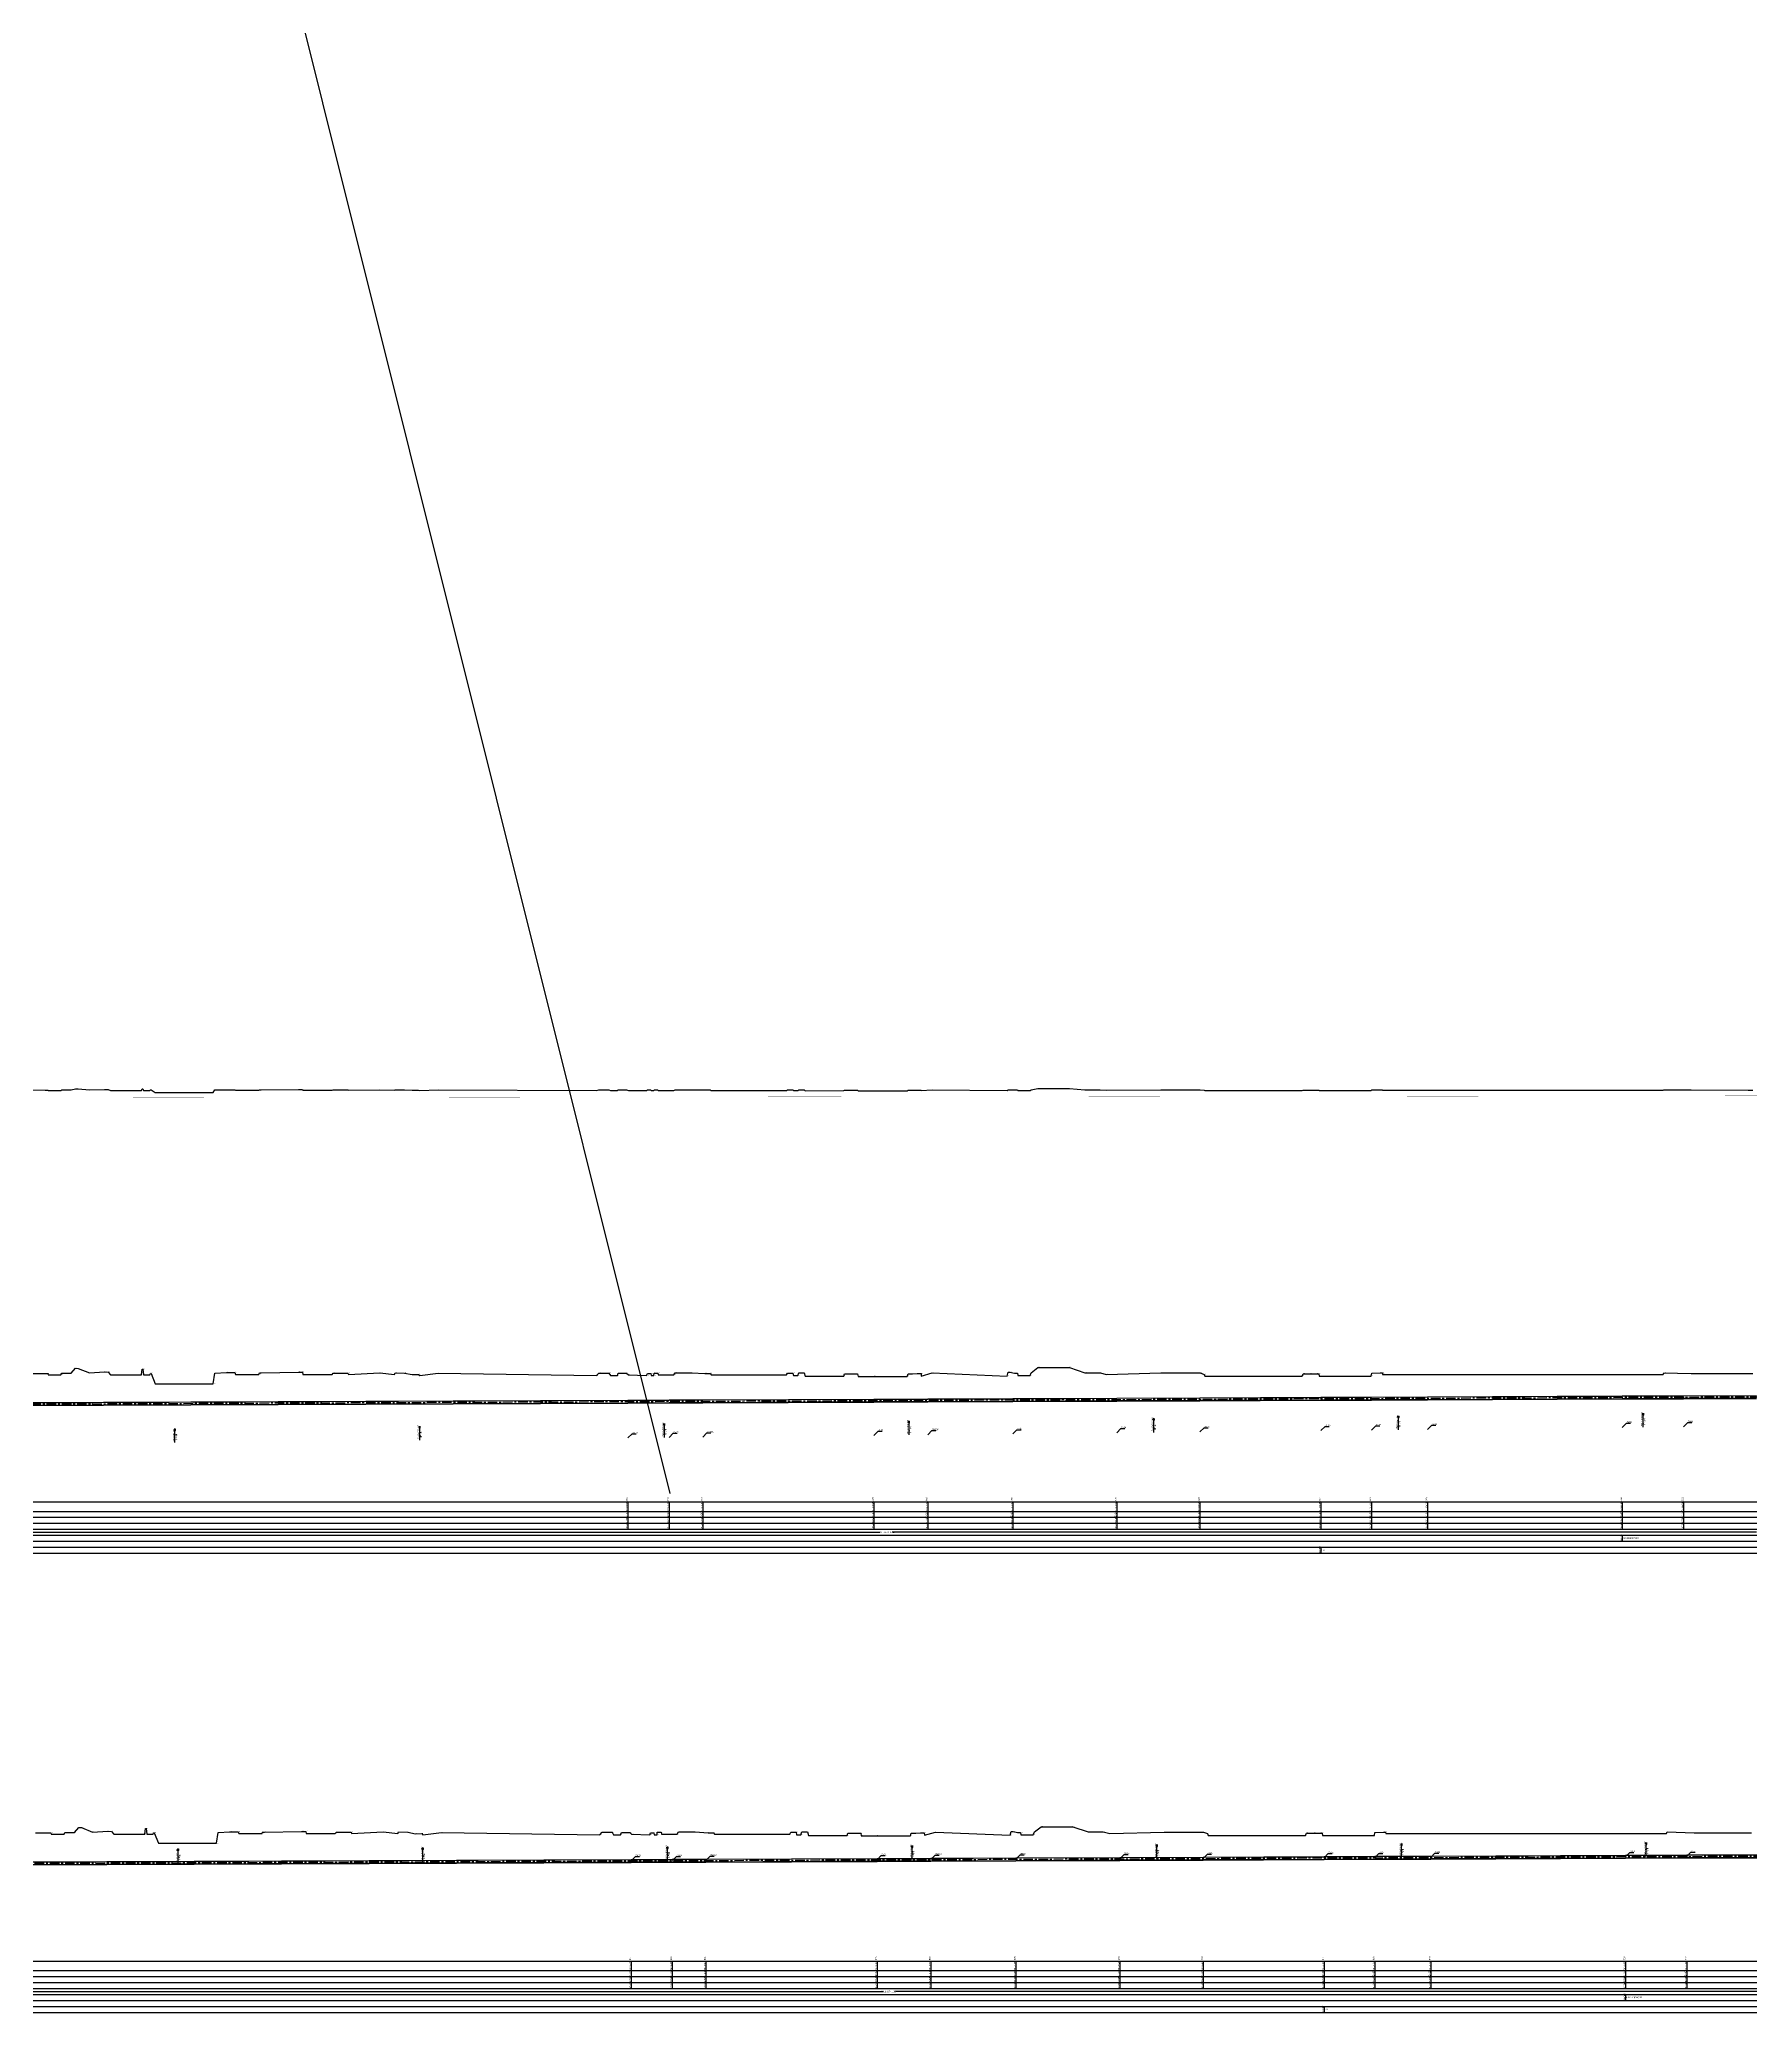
# Model space of a CAD drawing. Header units: millimetres. Extents: x 512630 to 554922, y 2378840 to 2394411.
# Drawn here: x 522037 to 527752, y 2381230 to 2387820 of the extents above; entities that cross this region are included whole.
import ezdxf
from ezdxf.enums import TextEntityAlignment as Align

# ---------------------------------------------------------------- set-up
doc = ezdxf.new("R2010")
doc.units = ezdxf.units.MM
doc.linetypes.add('CENTER', pattern=[50.8, 31.75, -6.35, 6.35, -6.35])
for name, color, linetype in [('pipe', 3, 'Continuous'), ('pipe_cen', 1, 'CENTER'), ('tab', 9, 'Continuous'), ('地形剖面', 4, 'Continuous'), ('地形剖面-交水点已修改', 6, 'Continuous'), ('水工平面管线标注', 3, 'Continuous'), ('纵面管线标注', 3, 'Continuous'), ('附属设施', 2, 'Continuous')]:
    doc.layers.add(name, color=color, linetype=linetype)
doc.styles.get("Standard").update_dxf_attribs({"font": 'arial.ttf'})

# ---------------------------------------------------------------- blocks, each defined once
blk = doc.blocks.new('qin排气阀va')
at = {"layer": '附属设施'}
for points in [[(-1.5, 22.8), (1.5, 22.8)], [(-1, 21), (-1, 22.8)], [(0, 22.8), (0, 23.55)], [(0, 0), (0, 20)], [(1, 21), (1, 22.8)]]:
    blk.add_lwpolyline(points, dxfattribs=at)
blk.add_arc((0, 21), 1, 180, 0, dxfattribs=at)
blk.add_attdef('ZH', text='', height=2.5, rotation=90, dxfattribs=at).set_placement((0, 2), align=Align.BOTTOM_LEFT)
blk.add_attdef('名称', text='', height=2.5, rotation=90, dxfattribs=at).set_placement((1, 4), align=Align.TOP_LEFT)

msp = doc.modelspace()

# ---------------------------------------------------------------- linework, layer by layer
at = {"layer": 'pipe'}
for points in [[(519829.6, 2383346.4), (520038.5, 2383346.4), (520070.5, 2383343.2), (521614.9, 2383343.2), (521911.7, 2383343.2), (521919.7, 2383343.2), (521951.8, 2383281.8), (521959.7, 2383266.8), (524002.6, 2383275.3), (524139.8, 2383275.9), (524252.3, 2383276.4), (524823.8, 2383278.8), (525003.6, 2383279.5), (525287.8, 2383280.7), (525634.9, 2383282.2), (525912.9, 2383283.3), (526316.6, 2383285), (526485.6, 2383285.7), (526672.8, 2383286.5), (527323.5, 2383289.2)], [(519829.6, 2383345.8), (520038.5, 2383345.8), (520070.5, 2383342.6), (521614.9, 2383342.6), (521911.7, 2383342.6), (521919.7, 2383342.6), (521951.8, 2383281.2), (521959.7, 2383266.2), (524002.6, 2383274.7), (524139.8, 2383275.3), (524252.3, 2383275.8), (524823.8, 2383278.2), (525003.6, 2383278.9), (525287.8, 2383280.1), (525634.9, 2383281.6), (525912.9, 2383282.7), (526316.6, 2383284.4), (526485.6, 2383285.1), (526672.8, 2383285.9), (527323.5, 2383288.6)], [(519829.6, 2383337.8), (520038.5, 2383337.8), (520070.5, 2383334.6), (521614.9, 2383334.6), (521911.7, 2383334.6), (521919.7, 2383334.6), (521951.8, 2383273.2), (521959.7, 2383258.2), (524002.6, 2383266.7), (524139.8, 2383267.3), (524252.3, 2383267.8), (524823.8, 2383270.2), (525003.6, 2383270.9), (525287.8, 2383272.1), (525634.9, 2383273.6), (525912.9, 2383274.7), (526316.6, 2383276.4), (526485.6, 2383277.1), (526672.8, 2383277.9), (527323.5, 2383280.6)], [(519829.6, 2383337.2), (520038.5, 2383337.2), (520070.5, 2383334), (521614.9, 2383334), (521911.7, 2383334), (521919.7, 2383334), (521951.8, 2383272.6), (521959.7, 2383257.6), (524002.6, 2383266.1), (524139.8, 2383266.7), (524252.3, 2383267.2), (524823.8, 2383269.6), (525003.6, 2383270.3), (525287.8, 2383271.5), (525634.9, 2383273), (525912.9, 2383274.1), (526316.6, 2383275.8), (526485.6, 2383276.5), (526672.8, 2383277.3), (527323.5, 2383280)], [(519829.6, 2383336.4), (520038.5, 2383336.4), (520070.5, 2383333.2), (521614.9, 2383333.2), (521911.7, 2383333.2), (521919.7, 2383333.2), (521951.8, 2383271.8), (521959.7, 2383256.8), (524002.6, 2383265.3), (524139.8, 2383265.9), (524252.3, 2383266.4), (524823.8, 2383268.8), (525003.6, 2383269.5), (525287.8, 2383270.7), (525634.9, 2383272.2), (525912.9, 2383273.3), (526316.6, 2383275), (526485.6, 2383275.7), (526672.8, 2383276.5), (527323.5, 2383279.2)], [(527323.5, 2383289.2), (527527.9, 2383290.1), (527771.1, 2383291.1)], [(527323.5, 2383288.6), (527527.9, 2383289.5), (527771.1, 2383290.5)], [(527323.5, 2383280.6), (527527.9, 2383281.5), (527771.1, 2383282.5)], [(527323.5, 2383280), (527527.9, 2383280.9), (527771.1, 2383281.9)], [(527323.5, 2383279.2), (527527.9, 2383280.1), (527771.1, 2383281.1)], [(519840.3, 2381812.2), (520049.2, 2381812.2), (520081.2, 2381809), (521625.7, 2381809), (521922.4, 2381809), (521930.4, 2381809), (521962.6, 2381747.6), (521970.4, 2381732.6), (524013.3, 2381741.1), (524150.6, 2381741.7), (524263, 2381742.2), (524834.5, 2381744.6), (525014.3, 2381745.3), (525298.5, 2381746.5), (525645.6, 2381748), (525923.6, 2381749.1), (526327.3, 2381750.8), (526496.4, 2381751.5), (526683.5, 2381752.3), (527334.2, 2381755.1)], [(519840.3, 2381811.6), (520049.2, 2381811.6), (520081.2, 2381808.4), (521625.7, 2381808.4), (521922.4, 2381808.4), (521930.4, 2381808.4), (521962.6, 2381747), (521970.4, 2381732), (524013.3, 2381740.5), (524150.6, 2381741.1), (524263, 2381741.6), (524834.5, 2381744), (525014.3, 2381744.7), (525298.5, 2381745.9), (525645.6, 2381747.4), (525923.6, 2381748.5), (526327.3, 2381750.2), (526496.4, 2381750.9), (526683.5, 2381751.7), (527334.2, 2381754.5)], [(519840.3, 2381803.6), (520049.2, 2381803.6), (520081.2, 2381800.4), (521625.7, 2381800.4), (521922.4, 2381800.4), (521930.4, 2381800.4), (521962.6, 2381739), (521970.4, 2381724), (524013.3, 2381732.5), (524150.6, 2381733.1), (524263, 2381733.6), (524834.5, 2381736), (525014.3, 2381736.7), (525298.5, 2381737.9), (525645.6, 2381739.4), (525923.6, 2381740.5), (526327.3, 2381742.2), (526496.4, 2381742.9), (526683.5, 2381743.7), (527334.2, 2381746.5)], [(519840.3, 2381803), (520049.2, 2381803), (520081.2, 2381799.8), (521625.7, 2381799.8), (521922.4, 2381799.8), (521930.4, 2381799.8), (521962.6, 2381738.4), (521970.4, 2381723.4), (524013.3, 2381731.9), (524150.6, 2381732.5), (524263, 2381733), (524834.5, 2381735.4), (525014.3, 2381736.1), (525298.5, 2381737.3), (525645.6, 2381738.8), (525923.6, 2381739.9), (526327.3, 2381741.6), (526496.4, 2381742.3), (526683.5, 2381743.1), (527334.2, 2381745.9)], [(519840.3, 2381802.2), (520049.2, 2381802.2), (520081.2, 2381799), (521625.7, 2381799), (521922.4, 2381799), (521930.4, 2381799), (521962.6, 2381737.6), (521970.4, 2381722.6), (524013.3, 2381731.1), (524150.6, 2381731.7), (524263, 2381732.2), (524834.5, 2381734.6), (525014.3, 2381735.3), (525298.5, 2381736.5), (525645.6, 2381738), (525923.6, 2381739.1), (526327.3, 2381740.8), (526496.4, 2381741.5), (526683.5, 2381742.3), (527334.2, 2381745.1)], [(527334.2, 2381755.1), (527538.6, 2381755.9), (527781.8, 2381756.9)], [(527334.2, 2381754.5), (527538.6, 2381755.3), (527781.8, 2381756.3)], [(527334.2, 2381746.5), (527538.6, 2381747.3), (527781.8, 2381748.3)], [(527334.2, 2381745.9), (527538.6, 2381746.7), (527781.8, 2381747.7)], [(527334.2, 2381745.1), (527538.6, 2381745.9), (527781.8, 2381746.9)]]:
    msp.add_lwpolyline(points, dxfattribs=at)
at = {"layer": 'pipe_cen'}
for points in [[(521959.7, 2383262.2), (527771.1, 2383286.5), (527782.7, 2383286.6), (527811.2, 2383321.9), (527822.7, 2383336.2), (529416.9, 2383336.2), (529808.6, 2383339), (530661.5, 2383339), (530713.4, 2383337.4), (530992.7, 2383337.4), (531022.2, 2383304.8), (531032.7, 2383293.3), (533269.3, 2383284.4), (533269.7, 2383284.4), (533289.7, 2383335.4), (533623.7, 2383335.4)], [(521970.4, 2381728), (527781.8, 2381752.3), (527793.4, 2381752.4), (527821.9, 2381787.8), (527833.4, 2381802), (529427.6, 2381802), (529819.3, 2381804.8), (530672.2, 2381804.8), (530724.1, 2381803.2), (531003.4, 2381803.2), (531033, 2381770.6), (531043.4, 2381759.1), (533280, 2381750.2), (533280.4, 2381750.2), (533300.4, 2381801.2), (533634.4, 2381801.2)]]:
    msp.add_lwpolyline(points, dxfattribs=at)
at = {"layer": 'tab'}
for points in [[(513172.7, 2382935.8), (554875.9, 2382935.8)], [(513172.7, 2382903.8), (554875.9, 2382903.8)], [(524002.6, 2382935.8), (524002.6, 2382843.8)], [(524139.8, 2382935.8), (524139.8, 2382843.8)], [(524252.3, 2382935.8), (524252.3, 2382843.8)], [(524823.8, 2382935.8), (524823.8, 2382843.8)], [(525003.6, 2382935.8), (525003.6, 2382843.8)], [(525287.8, 2382935.8), (525287.8, 2382843.8)], [(525634.9, 2382935.8), (525634.9, 2382843.8)], [(525912.9, 2382935.8), (525912.9, 2382843.8)], [(526316.6, 2382935.8), (526316.6, 2382843.8)], [(526485.6, 2382935.8), (526485.6, 2382843.8)], [(526672.8, 2382935.8), (526672.8, 2382843.8)], [(527323.5, 2382935.8), (527323.5, 2382843.8)], [(527527.9, 2382935.8), (527527.9, 2382843.8)], [(513172.7, 2382883.8), (554875.9, 2382883.8)], [(513172.7, 2382863.8), (554875.9, 2382863.8)], [(513172.7, 2382843.8), (554875.9, 2382843.8)], [(513172.7, 2382823.8), (554875.9, 2382823.8)], [(513172.7, 2382803.8), (554875.9, 2382803.8)], [(513172.7, 2382783.8), (554875.9, 2382783.8)], [(521959.7, 2382833.8), (521962.7, 2382833.8), (524845.4, 2382833.8)], [(527771.1, 2382833.8), (527768.1, 2382833.8), (524885.4, 2382833.8)], [(526316.6, 2382783.8), (526316.6, 2382763.8)], [(527323.5, 2382823.8), (527323.5, 2382803.8)], [(513172.7, 2382763.8), (554875.9, 2382763.8)], [(513183.4, 2381401.7), (554886.6, 2381401.7)], [(524013.3, 2381401.7), (524013.3, 2381309.7)], [(524150.6, 2381401.7), (524150.6, 2381309.7)], [(524263, 2381401.7), (524263, 2381309.7)], [(524834.5, 2381401.7), (524834.5, 2381309.7)], [(525014.3, 2381401.7), (525014.3, 2381309.7)], [(525298.5, 2381401.7), (525298.5, 2381309.7)], [(525645.6, 2381401.7), (525645.6, 2381309.7)], [(525923.6, 2381401.7), (525923.6, 2381309.7)], [(526327.3, 2381401.7), (526327.3, 2381309.7)], [(526496.4, 2381401.7), (526496.4, 2381309.7)], [(526683.5, 2381401.7), (526683.5, 2381309.7)], [(527334.2, 2381401.7), (527334.2, 2381309.7)], [(527538.6, 2381401.7), (527538.6, 2381309.7)], [(513183.4, 2381369.7), (554886.6, 2381369.7)], [(513183.4, 2381349.7), (554886.6, 2381349.7)], [(513183.4, 2381329.7), (554886.6, 2381329.7)], [(513183.4, 2381309.7), (554886.6, 2381309.7)], [(513183.4, 2381289.7), (554886.6, 2381289.7)], [(513183.4, 2381269.7), (554886.6, 2381269.7)], [(521970.4, 2381299.7), (521973.4, 2381299.7), (524856.1, 2381299.7)], [(527781.8, 2381299.7), (527778.8, 2381299.7), (524896.1, 2381299.7)], [(527334.2, 2381289.7), (527334.2, 2381269.7)], [(513183.4, 2381249.7), (554886.6, 2381249.7)], [(513183.4, 2381229.7), (554886.6, 2381229.7)], [(526327.3, 2381249.7), (526327.3, 2381229.7)]]:
    msp.add_lwpolyline(points, dxfattribs=at)
at = {"layer": '地形剖面', "color": 56, "linetype": 'Continuous'}
msp.add_lwpolyline([(522013.4, 2384311.2), (522055.8, 2384311.1), (522065, 2384311.1), (522066.1, 2384310), (522109.1, 2384310), (522111.5, 2384311.4), (522143.1, 2384311.4), (522157.9, 2384315.6), (522166.6, 2384315.5), (522204, 2384311.8), (522254.8, 2384312.5), (522266.8, 2384312.4), (522274.8, 2384310), (522378.2, 2384310), (522380.4, 2384314.8), (522383, 2384314.8), (522384.8, 2384310), (522406.1, 2384310), (522407.8, 2384311.3), (522410.1, 2384311.3), (522424.1, 2384302.5), (522617.9, 2384302.5), (522622.8, 2384311.5), (522661.9, 2384312.1), (522690.3, 2384312.1), (522692, 2384310.5), (522770.4, 2384310.5), (522771.9, 2384311.8), (522777.8, 2384311.8), (522902.2, 2384312.4), (522915.8, 2384312.4), (522916.9, 2384310.5), (523014.3, 2384310.5), (523018.4, 2384311.6), (523067.6, 2384311.6), (523069.1, 2384310.5), (523174, 2384311.9), (523223, 2384310.5), (523225.7, 2384311.9), (523256.6, 2384311.6), (523282.1, 2384310.4), (523303.4, 2384310.5), (523307.2, 2384309.5), (523368.9, 2384311.4), (523897.8, 2384309.5), (523905.8, 2384311.6), (523939, 2384311.6), (523943.8, 2384309.5), (523967.4, 2384309.5), (523969.9, 2384311.5), (523998.2, 2384311.5), (524004.1, 2384310), (524065, 2384309.5), (524067.4, 2384311.2), (524078.6, 2384311.2), (524079.7, 2384309.5), (524089.2, 2384309.5), (524089.8, 2384311.6), (524102.9, 2384311.6), (524103.9, 2384310), (524139.8, 2384310), (524156.3, 2384310), (524160.8, 2384311.9), (524216, 2384311.9), (524259.4, 2384311.3), (524277.6, 2384311.3), (524281, 2384310), (524532.1, 2384310), (524535.8, 2384311.6), (524553.5, 2384311.6), (524555.1, 2384309.5), (524569.5, 2384309.5), (524572.9, 2384311.9), (524591.1, 2384311.9), (524594.4, 2384308.9), (524723.8, 2384309), (524726.2, 2384310.8), (524743.9, 2384310.8), (524757.5, 2384310.8), (524769.3, 2384310.8), (524771.1, 2384308.8), (524823.8, 2384308.8), (524935.3, 2384308.8), (524938, 2384310.9), (524952.9, 2384310.9), (524968.4, 2384311.1), (524981.7, 2384311.1), (524982.4, 2384309.1), (525019.1, 2384311.7), (525268.9, 2384309.1), (525272, 2384312.3), (525278.2, 2384312.3), (525293.3, 2384311.4), (525303.2, 2384311.4), (525304.2, 2384309.4), (525345.6, 2384309.4), (525349.3, 2384311.9), (525372, 2384316.3), (525477.3, 2384316.3), (525528.9, 2384311.9), (525579.2, 2384311.9), (525600.9, 2384310.5), (525782.7, 2384311.7), (525862.9, 2384311.7), (525913.9, 2384311.7), (525927.4, 2384310.5), (525929.1, 2384309), (526254.3, 2384309), (526257.6, 2384311), (526282.6, 2384311), (526303.6, 2384311), (526309.8, 2384311), (526311, 2384309), (526484.8, 2384309), (526486.6, 2384311.5), (526514.9, 2384311.8), (526522, 2384311.8), (526523.1, 2384310.5), (527459.8, 2384310.5), (527462.6, 2384311.9), (527553.1, 2384311.2), (527743.6, 2384311.1), (527759, 2384311.1)], dxfattribs=at)
at = {"layer": '地形剖面'}
for points in [[(522013.4, 2383364.2), (522055.8, 2383363.8), (522065, 2383363.8), (522066.1, 2383359.4), (522109.1, 2383359.4), (522111.5, 2383365), (522143.1, 2383365), (522157.9, 2383381.8), (522166.6, 2383381.4), (522204, 2383366.6), (522254.8, 2383369.4), (522266.8, 2383369), (522274.8, 2383359.4), (522378.2, 2383359.4), (522380.4, 2383378.6), (522383, 2383378.6), (522384.8, 2383359.4), (522406.1, 2383359.4), (522407.8, 2383364.6), (522410.1, 2383364.6), (522424.1, 2383329.4), (522617.9, 2383329.4), (522622.8, 2383365.4), (522661.9, 2383367.8), (522690.3, 2383367.8), (522692, 2383361.4), (522770.4, 2383361.4), (522771.9, 2383366.6), (522777.8, 2383366.6), (522902.2, 2383369), (522915.8, 2383369), (522916.9, 2383361.4), (523014.3, 2383361.4), (523018.4, 2383365.8), (523067.6, 2383365.8), (523069.1, 2383361.4), (523174, 2383367), (523223, 2383361.4), (523225.7, 2383367), (523256.6, 2383365.8), (523282.1, 2383361), (523303.4, 2383361.4), (523307.2, 2383357.4), (523368.9, 2383365), (523897.8, 2383357.4), (523905.8, 2383365.8), (523939, 2383365.8), (523943.8, 2383357.4), (523967.4, 2383357.4), (523969.9, 2383365.4), (523998.2, 2383365.4), (524004.1, 2383359.4), (524065, 2383357.4), (524067.4, 2383364.2), (524078.6, 2383364.2), (524079.7, 2383357.4), (524089.2, 2383357.4), (524089.8, 2383365.8), (524102.9, 2383365.8), (524103.9, 2383359.4), (524139.8, 2383359.4), (524139.8, 2383359.4), (524156.3, 2383359.4), (524160.8, 2383367), (524216, 2383367), (524259.4, 2383364.6), (524277.6, 2383364.6), (524281, 2383359.4), (524532.1, 2383359.4), (524535.8, 2383365.8), (524553.5, 2383365.8), (524555.1, 2383357.4), (524569.5, 2383357.4), (524572.9, 2383367), (524591.1, 2383367), (524594.4, 2383355), (524723.8, 2383355.4), (524726.2, 2383362.6), (524743.9, 2383362.6), (524757.5, 2383362.6), (524769.3, 2383362.6), (524771.1, 2383354.6), (524823.8, 2383354.6), (524823.8, 2383354.6), (524935.3, 2383354.6), (524938, 2383363), (524952.9, 2383363), (524968.4, 2383363.8), (524981.7, 2383363.8), (524982.4, 2383355.8), (525019.1, 2383366.2), (525268.9, 2383355.8), (525272, 2383368.6), (525278.2, 2383368.6), (525293.3, 2383365), (525303.2, 2383365), (525304.2, 2383357), (525345.6, 2383357), (525349.3, 2383367), (525372, 2383384.6), (525477.3, 2383384.6), (525528.9, 2383367), (525579.2, 2383367), (525600.9, 2383361.4), (525782.7, 2383366.2), (525862.9, 2383366.2), (525913.9, 2383366.2), (525927.4, 2383361.4), (525929.1, 2383355.4), (526254.3, 2383355.4), (526257.6, 2383363.4), (526282.6, 2383363.4), (526303.6, 2383363.4), (526309.8, 2383363.4), (526311, 2383355.4), (526484.8, 2383355.4), (526486.6, 2383365.4), (526514.9, 2383366.6), (526522, 2383366.6), (526523.1, 2383361.4), (527459.8, 2383361.4), (527462.6, 2383367), (527553.1, 2383364.2), (527743.6, 2383363.8), (527759, 2383363.8)], [(522024.1, 2381830), (522066.5, 2381829.6), (522075.7, 2381829.6), (522076.8, 2381825.2), (522119.8, 2381825.2), (522122.2, 2381830.8), (522153.8, 2381830.8), (522168.6, 2381847.6), (522177.3, 2381847.2), (522214.7, 2381832.4), (522265.5, 2381835.2), (522277.6, 2381834.8), (522285.5, 2381825.2), (522388.9, 2381825.2), (522391.1, 2381844.4), (522393.7, 2381844.4), (522395.6, 2381825.2), (522416.8, 2381825.2), (522418.5, 2381830.4), (522420.8, 2381830.4), (522434.8, 2381795.2), (522628.6, 2381795.2), (522633.6, 2381831.2), (522672.6, 2381833.6), (522701.1, 2381833.6), (522702.8, 2381827.2), (522781.2, 2381827.2), (522782.6, 2381832.4), (522788.5, 2381832.4), (522912.9, 2381834.8), (522926.5, 2381834.8), (522927.6, 2381827.2), (523025, 2381827.2), (523029.1, 2381831.6), (523078.4, 2381831.6), (523079.8, 2381827.2), (523184.7, 2381832.8), (523233.7, 2381827.2), (523236.4, 2381832.8), (523267.3, 2381831.6), (523292.8, 2381826.8), (523314.1, 2381827.2), (523317.9, 2381823.2), (523379.7, 2381830.8), (523908.5, 2381823.2), (523916.5, 2381831.6), (523949.7, 2381831.6), (523954.5, 2381823.2), (523978.1, 2381823.2), (523980.6, 2381831.2), (524009, 2381831.2), (524014.8, 2381825.2), (524075.7, 2381823.2), (524078.1, 2381830), (524089.4, 2381830), (524090.4, 2381823.2), (524100, 2381823.2), (524100.6, 2381831.6), (524113.6, 2381831.6), (524114.6, 2381825.2), (524150.6, 2381825.2), (524150.6, 2381825.2), (524167.1, 2381825.2), (524171.5, 2381832.8), (524226.7, 2381832.8), (524270.1, 2381830.4), (524288.3, 2381830.4), (524291.8, 2381825.2), (524542.9, 2381825.2), (524546.5, 2381831.6), (524564.3, 2381831.6), (524565.8, 2381823.2), (524580.2, 2381823.2), (524583.6, 2381832.8), (524601.8, 2381832.8), (524605.2, 2381820.8), (524734.5, 2381821.2), (524736.9, 2381828.4), (524754.6, 2381828.4), (524768.2, 2381828.4), (524780, 2381828.4), (524781.8, 2381820.4), (524834.5, 2381820.4), (524834.5, 2381820.4), (524946, 2381820.4), (524948.7, 2381828.8), (524963.6, 2381828.8), (524979.1, 2381829.6), (524992.4, 2381829.6), (524993.1, 2381821.6), (525029.8, 2381832), (525279.6, 2381821.6), (525282.7, 2381834.4), (525288.9, 2381834.4), (525304, 2381830.8), (525314, 2381830.8), (525314.9, 2381822.8), (525356.3, 2381822.8), (525360, 2381832.8), (525382.7, 2381850.4), (525488, 2381850.4), (525539.7, 2381832.8), (525589.9, 2381832.8), (525611.6, 2381827.2), (525793.4, 2381832), (525873.6, 2381832), (525924.6, 2381832), (525938.1, 2381827.2), (525939.8, 2381821.2), (526265, 2381821.2), (526268.3, 2381829.2), (526293.3, 2381829.2), (526314.3, 2381829.2), (526320.5, 2381829.2), (526321.7, 2381821.2), (526495.5, 2381821.2), (526497.3, 2381831.2), (526525.6, 2381832.4), (526532.8, 2381832.4), (526533.8, 2381827.2), (527470.5, 2381827.2), (527473.3, 2381832.8), (527563.8, 2381830), (527754.4, 2381829.6)]]:
    msp.add_lwpolyline(points, dxfattribs=at)
at = {"layer": '地形剖面-交水点已修改', "color": 1, "linetype": 'CENTER', "const_width": 0.25}
msp.add_lwpolyline([(513234.7, 2384265.4), (516730.7, 2384282.8), (516770.7, 2384306.3), (519004.3, 2384306.3), (519080.3, 2384304.4), (519659.4, 2384304.4), (519707.4, 2384305.6), (520038.5, 2384305.6), (520070.5, 2384304.8), (521919.7, 2384304.8), (521959.7, 2384285.6), (524139.8, 2384287.9), (524823.8, 2384288.6), (527782.7, 2384291.7), (527822.7, 2384304.2), (529416.9, 2384304.2), (529808.6, 2384304.9), (530661.5, 2384304.9), (530713.4, 2384304.5), (530992.7, 2384304.5), (531032.7, 2384293.4), (533269.7, 2384291.2), (533289.7, 2384304), (533623.7, 2384304)], dxfattribs=at)
at = {"layer": '纵面管线标注', "color": 9}
for points in [[(524823.8, 2383157.6), (524837.9, 2383171.8), (524851.4, 2383171.8)], [(525003.6, 2383159.5), (525017.7, 2383173.6), (525031.2, 2383173.6)], [(525287.8, 2383162.5), (525301.9, 2383176.6), (525315.4, 2383176.6)], [(525634.9, 2383166.1), (525649, 2383180.3), (525662.5, 2383180.3)], [(525912.9, 2383169), (525927, 2383183.2), (525940.5, 2383183.2)], [(526316.6, 2383173.3), (526330.7, 2383187.4), (526344.2, 2383187.4)], [(526485.6, 2383175), (526499.8, 2383189.2), (526513.3, 2383189.2)], [(526672.8, 2383177), (526686.9, 2383191.1), (526700.4, 2383191.1)], [(527323.5, 2383183.8), (527337.6, 2383197.9), (527351.1, 2383197.9)], [(527527.9, 2383186), (527542, 2383200.1), (527555.5, 2383200.1)], [(524002.6, 2383149), (524016.8, 2383163.1), (524030.3, 2383163.1)], [(524139.8, 2383150.4), (524154, 2383164.6), (524167.5, 2383164.6)], [(524252.3, 2383151.6), (524266.4, 2383165.8), (524279.9, 2383165.8)], [(524013.3, 2381736.5), (524027.5, 2381750.7), (524041, 2381750.7)], [(524150.6, 2381737.1), (524164.7, 2381751.3), (524178.2, 2381751.3)], [(524263, 2381737.6), (524277.1, 2381751.7), (524290.6, 2381751.7)], [(524834.5, 2381740), (524848.6, 2381754.1), (524862.1, 2381754.1)], [(525014.3, 2381740.7), (525028.4, 2381754.9), (525041.9, 2381754.9)], [(525298.5, 2381741.9), (525312.6, 2381756.1), (525326.1, 2381756.1)], [(525645.6, 2381743.4), (525659.7, 2381757.5), (525673.2, 2381757.5)], [(525923.6, 2381744.5), (525937.8, 2381758.7), (525951.3, 2381758.7)], [(526327.3, 2381746.2), (526341.5, 2381760.4), (526355, 2381760.4)], [(526496.4, 2381746.9), (526510.5, 2381761.1), (526524, 2381761.1)], [(526683.5, 2381747.7), (526697.6, 2381761.9), (526711.1, 2381761.9)], [(527334.2, 2381750.5), (527348.3, 2381764.6), (527361.8, 2381764.6)], [(527538.6, 2381751.3), (527552.8, 2381765.5), (527566.3, 2381765.5)]]:
    msp.add_lwpolyline(points, dxfattribs=at)
at = {"layer": '附属设施'}
msp.add_lwpolyline([(522113.2, 2391091.8), (524142.1, 2382963.8)], dxfattribs=at)

# ---------------------------------------------------------------- block references
at = {"layer": '附属设施', "xscale": 2, "yscale": 2, "zscale": 2}
for p, values in [((527392.9, 2383184.5), {'ZH': 'ZH14+158.197', '名称': '排气阀'}), ((522489.9, 2383133.2), {'ZH': 'ZH9+255.261', '名称': '排气阀'}), ((523307.1, 2383141.7), {'ZH': 'ZH10+072.417', '名称': '排气阀'}), ((524124.3, 2383150.3), {'ZH': 'ZH10+889.573', '名称': '排气阀'}), ((524941.4, 2383158.8), {'ZH': 'ZH11+706.729', '名称': '排气阀'}), ((525758.6, 2383167.4), {'ZH': 'ZH12+523.885', '名称': '排气阀'}), ((526575.7, 2383176), {'ZH': 'ZH13+341.041', '名称': '排气阀'}), ((523317.8, 2381733.6), {'ZH': 'ZH10+072.417', '名称': '排气阀'}), ((524135, 2381737), {'ZH': 'ZH10+889.573', '名称': '排气阀'}), ((524952.1, 2381740.5), {'ZH': 'ZH11+706.729', '名称': '排气阀'}), ((525769.3, 2381743.9), {'ZH': 'ZH12+523.885', '名称': '排气阀'}), ((526586.4, 2381747.3), {'ZH': 'ZH13+341.041', '名称': '排气阀'}), ((527403.6, 2381750.7), {'ZH': 'ZH14+158.197', '名称': '排气阀'}), ((522500.7, 2381730.2), {'ZH': 'ZH9+255.261', '名称': '排气阀'})]:
    msp.add_blockref('qin排气阀va', p, dxfattribs=at).add_auto_attribs(values)

# ---------------------------------------------------------------- texts
at = {"layer": 'tab', "color": 3}
for s, p in [('ZH10+767.934', (524001.5, 2382904.3)), ('ZH10+905.160', (524138.7, 2382904.3)), ('ZH11+017.591', (524251.2, 2382904.3)), ('ZH11+589.085', (524822.7, 2382904.3)), ('ZH11+768.896', (525002.5, 2382904.3)), ('ZH12+053.095', (525286.7, 2382904.3)), ('ZH12+400.178', (525633.8, 2382904.3)), ('ZH12+678.220', (525911.8, 2382904.3)), ('ZH13+081.914', (526315.5, 2382904.3)), ('ZH13+250.953', (526484.5, 2382904.3)), ('ZH13+438.080', (526671.7, 2382904.3)), ('ZH14+088.766', (527322.4, 2382904.3)), ('ZH14+293.212', (527526.8, 2382904.3)), ('2.269', (524001.5, 2382864.3)), ('-20.286', (524001.5, 2382844.3)), ('1.884', (524138.7, 2382864.3)), ('-20.142', (524138.7, 2382844.3)), ('3.283', (524251.2, 2382864.3)), ('-20.024', (524251.2, 2382844.3)), ('0.684', (524822.7, 2382864.3)), ('-19.425', (524822.7, 2382844.3)), ('2.483', (525002.5, 2382864.3)), ('-19.237', (525002.5, 2382844.3)), ('3.613', (525286.7, 2382864.3)), ('-18.939', (525286.7, 2382844.3)), ('2.608', (525633.8, 2382864.3)), ('-18.575', (525633.8, 2382844.3)), ('3.584', (525911.8, 2382864.3)), ('-18.284', (525911.8, 2382844.3)), ('0.884', (526315.5, 2382864.3)), ('-17.861', (526315.5, 2382844.3)), ('2.082', (526484.5, 2382864.3)), ('-17.684', (526484.5, 2382844.3)), ('2.384', (526671.7, 2382864.3)), ('-17.487', (526671.7, 2382844.3)), ('2.384', (527322.4, 2382864.3)), ('-16.806', (527322.4, 2382844.3)), ('3.279', (527526.8, 2382864.3)), ('-16.591', (527526.8, 2382844.3)), ('13+082', (526315.5, 2382764.3)), ('ZH10+767.934', (524012.2, 2381370.2)), ('ZH10+905.160', (524149.5, 2381370.2)), ('ZH11+017.591', (524261.9, 2381370.2)), ('ZH11+589.085', (524833.4, 2381370.2)), ('ZH11+768.896', (525013.2, 2381370.2)), ('ZH12+053.095', (525297.4, 2381370.2)), ('ZH12+400.178', (525644.5, 2381370.2)), ('ZH12+678.220', (525922.5, 2381370.2)), ('ZH13+081.914', (526326.2, 2381370.2)), ('ZH13+250.953', (526495.3, 2381370.2)), ('ZH13+438.080', (526682.4, 2381370.2)), ('ZH14+088.766', (527333.1, 2381370.2)), ('ZH14+293.212', (527537.5, 2381370.2)), ('2.269', (524012.2, 2381330.2)), ('-20.286', (524012.2, 2381310.2)), ('1.884', (524149.5, 2381330.2)), ('-20.142', (524149.5, 2381310.2)), ('3.283', (524261.9, 2381330.2)), ('-20.024', (524261.9, 2381310.2)), ('0.684', (524833.4, 2381330.2)), ('-19.425', (524833.4, 2381310.2)), ('2.483', (525013.2, 2381330.2)), ('-19.237', (525013.2, 2381310.2)), ('3.613', (525297.4, 2381330.2)), ('-18.939', (525297.4, 2381310.2)), ('2.608', (525644.5, 2381330.2)), ('-18.575', (525644.5, 2381310.2)), ('3.584', (525922.5, 2381330.2)), ('-18.284', (525922.5, 2381310.2)), ('0.884', (526326.2, 2381330.2)), ('-17.861', (526326.2, 2381310.2)), ('2.082', (526495.3, 2381330.2)), ('-17.684', (526495.3, 2381310.2)), ('2.384', (526682.4, 2381330.2)), ('-17.487', (526682.4, 2381310.2)), ('2.384', (527333.1, 2381330.2)), ('-16.806', (527333.1, 2381310.2)), ('3.279', (527537.5, 2381330.2)), ('-16.591', (527537.5, 2381310.2)), ('13+082', (526326.2, 2381230.2))]:
    msp.add_text(s, height=5, rotation=90, dxfattribs=at).set_placement(p)
for s, p in [('ZH30K', (524252.3, 2382893.8)), ('ZH32K', (525003.6, 2382893.8)), ('ZH28', (524002.6, 2382893.8)), ('ZH29', (524139.8, 2382893.8)), ('ZH31', (524823.8, 2382893.8)), ('ZH33', (525287.8, 2382893.8)), ('ZH34', (525634.9, 2382893.8)), ('ZH35', (525912.9, 2382893.8)), ('ZH36', (526316.6, 2382893.8)), ('ZH37', (526485.6, 2382893.8)), ('ZH38', (526672.8, 2382893.8)), ('ZH39', (527323.5, 2382893.8)), ('ZH40', (527527.9, 2382893.8)), ('ZH28', (524013.3, 2381359.7)), ('ZH29', (524150.6, 2381359.7)), ('ZH30K', (524263, 2381359.7)), ('ZH31', (524834.5, 2381359.7)), ('ZH32K', (525014.3, 2381359.7)), ('ZH33', (525298.5, 2381359.7)), ('ZH34', (525645.6, 2381359.7)), ('ZH35', (525923.6, 2381359.7)), ('ZH36', (526327.3, 2381359.7)), ('ZH37', (526496.4, 2381359.7)), ('ZH38', (526683.5, 2381359.7)), ('ZH39', (527334.2, 2381359.7)), ('ZH40', (527538.6, 2381359.7))]:
    msp.add_text(s, height=5, rotation=90, dxfattribs=at).set_placement(p, align=Align.BOTTOM_CENTER)
for p in [(524865.4, 2382833.8), (524876.1, 2381299.7)]:
    msp.add_text('5811.397/-1.05‰', height=5, dxfattribs=at).set_placement(p, align=Align.MIDDLE_CENTER)
for p in [(526316.6, 2382771.8), (526327.3, 2381237.7)]:
    msp.add_text('3--3', height=5, dxfattribs=at).set_placement(p)
at = {"layer": '地形剖面', "color": 9}
for s, p in [('2.98', (522055.8, 2383363.8)), ('2.98', (522065, 2383363.8)), ('3.28', (522111.5, 2383365)), ('3.28', (522143.1, 2383365)), ('7.48', (522157.9, 2383381.8)), ('7.38', (522166.6, 2383381.4)), ('3.68', (522204, 2383366.6)), ('4.38', (522254.8, 2383369.4)), ('4.28', (522266.8, 2383369)), ('6.68', (522380.4, 2383378.6)), ('6.68', (522383, 2383378.6)), ('3.18', (522407.8, 2383364.6)), ('3.18', (522410.1, 2383364.6)), ('3.38', (522622.8, 2383365.4)), ('3.98', (522661.9, 2383367.8)), ('3.98', (522690.3, 2383367.8)), ('3.68', (522771.9, 2383366.6)), ('3.68', (522777.8, 2383366.6)), ('4.28', (522902.2, 2383369)), ('4.28', (522915.8, 2383369)), ('3.48', (523018.4, 2383365.8)), ('3.48', (523067.6, 2383365.8)), ('3.78', (523174, 2383367)), ('3.78', (523225.7, 2383367)), ('3.48', (523256.6, 2383365.8)), ('3.28', (523368.9, 2383365)), ('3.48', (523905.8, 2383365.8)), ('3.48', (523939, 2383365.8)), ('3.38', (523969.9, 2383365.4)), ('3.38', (523998.2, 2383365.4)), ('3.08', (524067.4, 2383364.2)), ('3.08', (524078.6, 2383364.2)), ('3.48', (524089.8, 2383365.8)), ('3.48', (524102.9, 2383365.8)), ('3.78', (524160.8, 2383367)), ('3.78', (524216, 2383367)), ('3.18', (524259.4, 2383364.6)), ('3.18', (524277.6, 2383364.6)), ('3.48', (524535.8, 2383365.8)), ('3.48', (524553.5, 2383365.8)), ('3.78', (524572.9, 2383367)), ('3.78', (524591.1, 2383367)), ('2.68', (524726.2, 2383362.6)), ('2.68', (524743.9, 2383362.6)), ('2.68', (524757.5, 2383362.6)), ('2.68', (524769.3, 2383362.6)), ('2.78', (524938, 2383363)), ('2.78', (524952.9, 2383363)), ('2.98', (524968.4, 2383363.8)), ('2.98', (524981.7, 2383363.8)), ('3.58', (525019.1, 2383366.2)), ('4.18', (525272, 2383368.6)), ('4.18', (525278.2, 2383368.6)), ('3.28', (525293.3, 2383365)), ('3.28', (525303.2, 2383365)), ('3.78', (525349.3, 2383367)), ('8.18', (525372, 2383384.6)), ('8.18', (525477.3, 2383384.6)), ('3.78', (525528.9, 2383367)), ('3.78', (525579.2, 2383367)), ('3.58', (525782.7, 2383366.2)), ('3.58', (525862.9, 2383366.2)), ('3.58', (525913.9, 2383366.2)), ('2.88', (526257.6, 2383363.4)), ('2.88', (526282.6, 2383363.4)), ('2.88', (526303.6, 2383363.4)), ('2.88', (526309.8, 2383363.4)), ('3.38', (526486.6, 2383365.4)), ('3.68', (526514.9, 2383366.6)), ('3.68', (526522, 2383366.6)), ('3.78', (527462.6, 2383367)), ('3.08', (527553.1, 2383364.2)), ('2.98', (527743.6, 2383363.8)), ('1.88', (522066.1, 2383359.4)), ('1.88', (522109.1, 2383359.4)), ('1.88', (522274.8, 2383359.4)), ('1.88', (522378.2, 2383359.4)), ('1.88', (522384.8, 2383359.4)), ('1.88', (522406.1, 2383359.4)), ('-5.62', (522424.1, 2383329.4)), ('-5.62', (522617.9, 2383329.4)), ('2.38', (522692, 2383361.4)), ('2.38', (522770.4, 2383361.4)), ('2.38', (522916.9, 2383361.4)), ('2.38', (523014.3, 2383361.4)), ('2.38', (523069.1, 2383361.4)), ('2.38', (523223, 2383361.4)), ('2.28', (523282.1, 2383361)), ('2.38', (523303.4, 2383361.4)), ('1.38', (523307.2, 2383357.4)), ('1.38', (523897.8, 2383357.4)), ('1.38', (523943.8, 2383357.4)), ('1.38', (523967.4, 2383357.4)), ('1.88', (524004.1, 2383359.4)), ('1.38', (524065, 2383357.4)), ('1.38', (524079.7, 2383357.4)), ('1.38', (524089.2, 2383357.4)), ('1.88', (524103.9, 2383359.4)), ('1.88', (524139.8, 2383359.4)), ('1.88', (524139.8, 2383359.4)), ('1.88', (524156.3, 2383359.4)), ('1.88', (524281, 2383359.4)), ('1.88', (524532.1, 2383359.4)), ('1.38', (524555.1, 2383357.4)), ('1.38', (524569.5, 2383357.4)), ('0.78', (524594.4, 2383355)), ('0.88', (524723.8, 2383355.4)), ('0.68', (524771.1, 2383354.6)), ('0.68', (524823.8, 2383354.6)), ('0.68', (524823.8, 2383354.6)), ('0.68', (524935.3, 2383354.6)), ('0.98', (524982.4, 2383355.8)), ('0.98', (525268.9, 2383355.8)), ('1.28', (525304.2, 2383357)), ('1.28', (525345.6, 2383357)), ('2.38', (525600.9, 2383361.4)), ('2.38', (525927.4, 2383361.4)), ('0.88', (525929.1, 2383355.4)), ('0.88', (526254.3, 2383355.4)), ('0.88', (526311, 2383355.4)), ('0.88', (526484.8, 2383355.4)), ('2.38', (526523.1, 2383361.4)), ('2.38', (527459.8, 2383361.4)), ('7.48', (522168.6, 2381847.6)), ('7.38', (522177.3, 2381847.2)), ('8.18', (525382.7, 2381850.4)), ('8.18', (525488, 2381850.4)), ('2.98', (522066.5, 2381829.6)), ('2.98', (522075.7, 2381829.6)), ('1.88', (522076.8, 2381825.2)), ('1.88', (522119.8, 2381825.2)), ('3.28', (522122.2, 2381830.8)), ('3.28', (522153.8, 2381830.8)), ('3.68', (522214.7, 2381832.4)), ('4.38', (522265.5, 2381835.2)), ('4.28', (522277.6, 2381834.8)), ('1.88', (522285.5, 2381825.2)), ('1.88', (522388.9, 2381825.2)), ('6.68', (522391.1, 2381844.4)), ('6.68', (522393.7, 2381844.4)), ('1.88', (522395.6, 2381825.2)), ('1.88', (522416.8, 2381825.2)), ('3.18', (522418.5, 2381830.4)), ('3.18', (522420.8, 2381830.4)), ('-5.62', (522434.8, 2381795.2)), ('-5.62', (522628.6, 2381795.2)), ('3.38', (522633.6, 2381831.2)), ('3.98', (522672.6, 2381833.6)), ('3.98', (522701.1, 2381833.6)), ('2.38', (522702.8, 2381827.2)), ('2.38', (522781.2, 2381827.2)), ('3.68', (522782.6, 2381832.4)), ('3.68', (522788.5, 2381832.4)), ('4.28', (522912.9, 2381834.8)), ('4.28', (522926.5, 2381834.8)), ('2.38', (522927.6, 2381827.2)), ('2.38', (523025, 2381827.2)), ('3.48', (523029.1, 2381831.6)), ('3.48', (523078.4, 2381831.6)), ('2.38', (523079.8, 2381827.2)), ('3.78', (523184.7, 2381832.8)), ('2.38', (523233.7, 2381827.2)), ('3.78', (523236.4, 2381832.8)), ('3.48', (523267.3, 2381831.6)), ('2.28', (523292.8, 2381826.8)), ('2.38', (523314.1, 2381827.2)), ('1.38', (523317.9, 2381823.2)), ('3.28', (523379.7, 2381830.8)), ('1.38', (523908.5, 2381823.2)), ('3.48', (523916.5, 2381831.6)), ('3.48', (523949.7, 2381831.6)), ('1.38', (523954.5, 2381823.2)), ('1.38', (523978.1, 2381823.2)), ('3.38', (523980.6, 2381831.2)), ('3.38', (524009, 2381831.2)), ('1.88', (524014.8, 2381825.2)), ('1.38', (524075.7, 2381823.2)), ('3.08', (524078.1, 2381830)), ('3.08', (524089.4, 2381830)), ('1.38', (524090.4, 2381823.2)), ('1.38', (524100, 2381823.2)), ('3.48', (524100.6, 2381831.6)), ('3.48', (524113.6, 2381831.6)), ('1.88', (524114.6, 2381825.2)), ('1.88', (524150.6, 2381825.2)), ('1.88', (524150.6, 2381825.2)), ('1.88', (524167.1, 2381825.2)), ('3.78', (524171.5, 2381832.8)), ('3.78', (524226.7, 2381832.8)), ('3.18', (524270.1, 2381830.4)), ('3.18', (524288.3, 2381830.4)), ('1.88', (524291.8, 2381825.2)), ('1.88', (524542.9, 2381825.2)), ('3.48', (524546.5, 2381831.6)), ('3.48', (524564.3, 2381831.6)), ('1.38', (524565.8, 2381823.2)), ('1.38', (524580.2, 2381823.2)), ('3.78', (524583.6, 2381832.8)), ('3.78', (524601.8, 2381832.8)), ('0.78', (524605.2, 2381820.8)), ('0.88', (524734.5, 2381821.2)), ('2.68', (524736.9, 2381828.4)), ('2.68', (524754.6, 2381828.4)), ('2.68', (524768.2, 2381828.4)), ('2.68', (524780, 2381828.4)), ('0.68', (524781.8, 2381820.4)), ('0.68', (524834.5, 2381820.4)), ('0.68', (524834.5, 2381820.4)), ('0.68', (524946, 2381820.4)), ('2.78', (524948.7, 2381828.8)), ('2.78', (524963.6, 2381828.8)), ('2.98', (524979.1, 2381829.6)), ('2.98', (524992.4, 2381829.6)), ('0.98', (524993.1, 2381821.6)), ('3.58', (525029.8, 2381832)), ('0.98', (525279.6, 2381821.6)), ('4.18', (525282.7, 2381834.4)), ('4.18', (525288.9, 2381834.4)), ('3.28', (525304, 2381830.8)), ('3.28', (525314, 2381830.8)), ('1.28', (525314.9, 2381822.8)), ('1.28', (525356.3, 2381822.8)), ('3.78', (525360, 2381832.8)), ('3.78', (525539.7, 2381832.8)), ('3.78', (525589.9, 2381832.8)), ('2.38', (525611.6, 2381827.2)), ('3.58', (525793.4, 2381832)), ('3.58', (525873.6, 2381832)), ('3.58', (525924.6, 2381832)), ('2.38', (525938.1, 2381827.2)), ('0.88', (525939.8, 2381821.2)), ('0.88', (526265, 2381821.2)), ('2.88', (526268.3, 2381829.2)), ('2.88', (526293.3, 2381829.2)), ('2.88', (526314.3, 2381829.2)), ('2.88', (526320.5, 2381829.2)), ('0.88', (526321.7, 2381821.2)), ('0.88', (526495.5, 2381821.2)), ('3.38', (526497.3, 2381831.2)), ('3.68', (526525.6, 2381832.4)), ('3.68', (526532.8, 2381832.4)), ('2.38', (526533.8, 2381827.2)), ('2.38', (527470.5, 2381827.2)), ('3.78', (527473.3, 2381832.8)), ('3.08', (527563.8, 2381830))]:
    msp.add_text(s, height=2, dxfattribs=at).set_placement(p)
at = {"layer": '水工平面管线标注', "color": 3}
for p in [(527322.4, 2382804.3), (527333.1, 2381270.2)]:
    msp.add_text('14+089', height=5, rotation=90, dxfattribs=at).set_placement(p)
for p in [(527323.5, 2382811.8), (527334.2, 2381277.7)]:
    msp.add_text('3-2DN1800PCCP', height=5, dxfattribs=at).set_placement(p)
at = {"layer": '纵面管线标注'}
for s, p in [('ZH28', (524017.3, 2383164.2)), ('ZH29', (524154.5, 2383165.7)), ('ZH30K', (524266.9, 2383166.9)), ('ZH31', (524838.4, 2383172.9)), ('ZH32K', (525018.2, 2383174.7)), ('ZH33', (525302.4, 2383177.7)), ('ZH34', (525649.5, 2383181.4)), ('ZH35', (525927.5, 2383184.3)), ('ZH36', (526331.2, 2383188.5)), ('ZH37', (526500.3, 2383190.3)), ('ZH38', (526687.4, 2383192.2)), ('ZH39', (527338.1, 2383199)), ('ZH40', (527542.5, 2383201.2)), ('ZH28', (524028, 2381751.8)), ('ZH29', (524165.2, 2381752.4)), ('ZH30K', (524277.6, 2381752.8)), ('ZH31', (524849.1, 2381755.2)), ('ZH32K', (525028.9, 2381756)), ('ZH33', (525313.1, 2381757.2)), ('ZH34', (525660.2, 2381758.6)), ('ZH35', (525938.3, 2381759.8)), ('ZH36', (526342, 2381761.5)), ('ZH37', (526511, 2381762.2)), ('ZH38', (526698.1, 2381763)), ('ZH39', (527348.8, 2381765.7)), ('ZH40', (527553.3, 2381766.6))]:
    msp.add_text(s, height=5, dxfattribs=at).set_placement(p)

doc.saveas('drawing.dxf')
